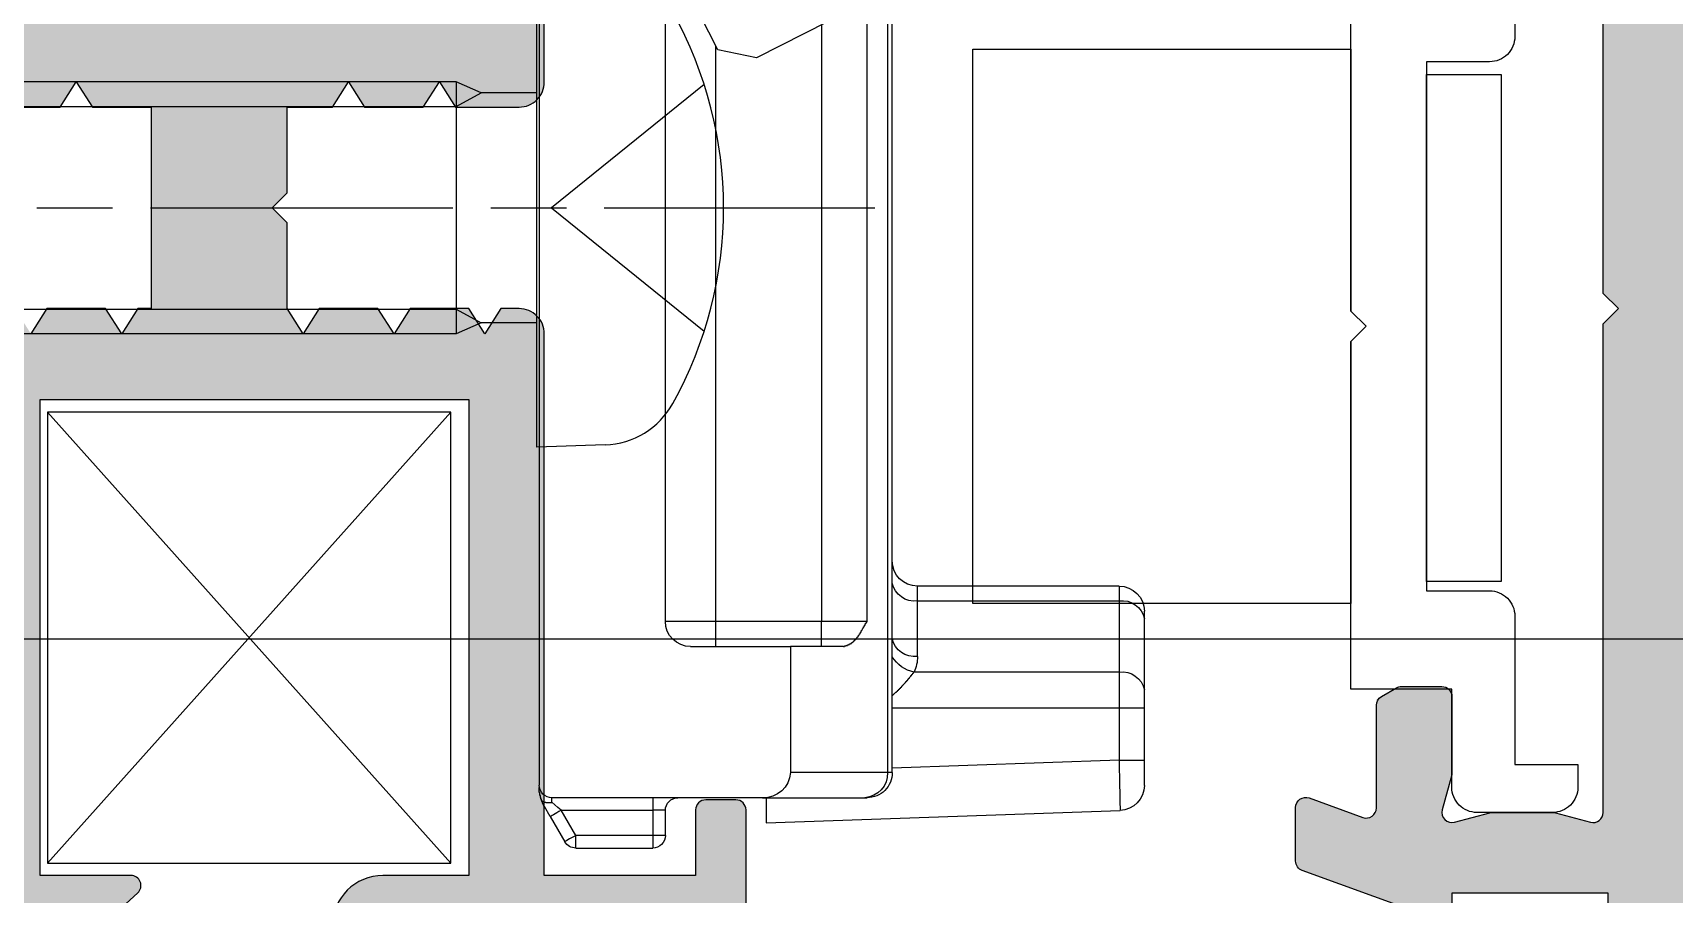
# Model space of a CAD drawing. Header units: millimetres. Extents: x -624 to 1947, y 11274 to 11571.
# Drawn here: x 934.8 to 967.35, y 11397.49 to 11414.59 of the extents above; entities that cross this region are included whole.
import ezdxf

# ---------------------------------------------------------------- set-up
doc = ezdxf.new("R2010")
doc.units = ezdxf.units.MM
doc.linetypes.add('AM_ISO08W050x2', pattern=[9, 6, -0.75, 1.5, -0.75])
for name, color, linetype in [('AKSESUAR', 7, 'Continuous'), ('aksesuar_k', 7, 'Continuous'), ('ALUMINIUM', 30, 'Continuous')]:
    doc.layers.add(name, color=color, linetype=linetype)

# ---------------------------------------------------------------- blocks, each defined once
blk = doc.blocks.new('FGHDFHGFD')
at = {"color": 7, "linetype": 'Continuous'}
for p, q in [((5411.461, 1217.789), (5411.961, 1217.789)), ((5411.961, 1217.289), (5411.961, 1217.789)), ((5411.961, 1217.789), (5413.002, 1217.789)), ((5413.002, 1217.289), (5413.002, 1217.789)), ((5413.002, 1217.789), (5413.355, 1217.789)), ((5413.355, 1217.789), (5414.77, 1217.789)), ((5414.77, 1217.789), (5414.916, 1217.789)), ((5410.716, 1210.289), (5410.961, 1217.307)), ((5413.002, 1217.289), (5411.961, 1217.289)), ((5413.709, 1217.289), (5413.002, 1217.289)), ((5413.709, 1217.289), (5413.709, 1213.222)), ((5415.123, 1217.289), (5413.709, 1217.289)), ((5415.123, 1213.289), (5415.123, 1217.289)), ((5415.416, 1217.289), (5415.123, 1217.289)), ((5415.416, 1217.289), (5415.416, 1213.289)), ((5414.02, 1213.289), (5415.123, 1213.289)), ((5415.123, 1213.289), (5415.416, 1213.289)), ((5411.716, 1212.789), (5411.716, 1212.696)), ((5411.716, 1212.789), (5425.616, 1212.789)), ((5411.716, 1212.696), (5411.716, 1210.768)), ((5425.616, 1212.789), (5425.816, 1212.789)), ((5425.816, 1212.789), (5427.271, 1212.789)), ((5427.277, 1212.8), (5425.898, 1210.094)), ((5411.216, 1212.242), (5411.216, 1212.289)), ((5411.216, 1210.217), (5411.216, 1212.242)), ((5414.716, 1212.289), (5414.716, 1211.383)), ((5414.216, 1211.817), (5414.216, 1210.768)), ((5414.216, 1211.383), (5414.716, 1211.383)), ((5414.716, 1211.383), (5414.716, 1209.289)), ((5414.216, 1210.768), (5411.716, 1210.768)), ((5414.216, 1208.789), (5414.216, 1210.768)), ((5411.216, 1210.289), (5410.716, 1210.289)), ((5411.216, 1210.217), (5411.216, 1206.039)), ((5425.898, 1210.094), (5426.059, 1209.331)), ((5414.216, 1209.289), (5414.716, 1209.289)), ((5414.716, 1209.289), (5414.716, 1208.289)), ((5426.059, 1209.331), (5430.523, 1207.057)), ((5410.466, 1208.289), (5410.966, 1208.289)), ((5410.466, 1208.289), (5410.466, 1208.039)), ((5410.966, 1208.289), (5410.966, 1208.039)), ((5414.716, 1208.289), (5427.101, 1208.289)), ((5410.216, 1206.511), (5410.216, 1208.039)), ((5410.466, 1208.039), (5410.216, 1208.039)), ((5410.966, 1208.039), (5410.466, 1208.039)), ((5410.466, 1208.039), (5410.466, 1206.511)), ((5411.216, 1208.039), (5410.966, 1208.039)), ((5410.966, 1206.222), (5410.966, 1208.039)), ((5410.216, 1206.511), (5410.466, 1206.511)), ((5410.466, 1206.511), (5410.966, 1206.222)), ((5410.841, 1206.006), (5410.341, 1206.294)), ((5410.841, 1206.006), (5411.042, 1205.89)), ((5411.125, 1206.039), (5411.216, 1206.039)), ((5431.315, 1205.789), (5411.466, 1205.789))]:
    blk.add_line(p, q, dxfattribs=at)
at = {"color": 8, "linetype": 'Continuous'}
for p, q in [((5411.961, 1217.289), (5411.804, 1212.789)), ((5413.002, 1212.789), (5413.002, 1217.289)), ((5427.224, 1212.696), (5411.716, 1212.696)), ((5414.716, 1212.289), (5427.017, 1212.289)), ((5426.555, 1211.383), (5414.716, 1211.383)), ((5414.716, 1209.289), (5426.141, 1209.289))]:
    blk.add_line(p, q, dxfattribs=at)
at = {"color": 7, "linetype": 'Continuous', "flags": 128}
for points in [[(5411.961, 1217.289), (5411.788, 1217.292), (5411.619, 1217.295), (5411.461, 1217.298), (5411.318, 1217.301), (5411.195, 1217.303), (5411.095, 1217.304), (5411.021, 1217.306), (5410.976, 1217.306), (5410.961, 1217.307)], [(5410.466, 1206.511), (5410.442, 1206.469), (5410.418, 1206.428), (5410.397, 1206.391), (5410.378, 1206.358), (5410.362, 1206.331), (5410.351, 1206.311), (5410.344, 1206.299), (5410.341, 1206.294)], [(5410.966, 1206.222), (5410.942, 1206.18), (5410.918, 1206.139), (5410.897, 1206.102), (5410.878, 1206.069), (5410.862, 1206.042), (5410.851, 1206.022), (5410.843, 1206.01), (5410.841, 1206.006)], [(5410.966, 1206.222), (5411.023, 1206.157), (5411.077, 1206.095), (5411.125, 1206.039)]]:
    blk.add_lwpolyline(points, dxfattribs=at)
at = {"color": 8}
blk.add_polyline3d([(5413.24, 1212.79, 0), (5413.25, 1212.79, 0), (5413.25, 1212.8, 0), (5413.25, 1212.8, 0), (5413.25, 1212.8, 0), (5413.26, 1212.8, 0), (5413.26, 1212.81, 0), (5413.26, 1212.81, 0), (5413.26, 1212.81, 0), (5413.27, 1212.82, 0), (5413.27, 1212.82, 0), (5413.27, 1212.82, 0), (5413.28, 1212.82, 0), (5413.28, 1212.83, 0), (5413.28, 1212.83, 0), (5413.28, 1212.83, 0), (5413.29, 1212.84, 0), (5413.29, 1212.84, 0), (5413.29, 1212.84, 0), (5413.29, 1212.84, 0), (5413.3, 1212.85, 0), (5413.3, 1212.85, 0), (5413.3, 1212.85, 0), (5413.31, 1212.86, 0), (5413.31, 1212.86, 0), (5413.31, 1212.86, 0), (5413.31, 1212.87, 0), (5413.32, 1212.87, 0), (5413.32, 1212.87, 0), (5413.32, 1212.87, 0), (5413.33, 1212.88, 0), (5413.33, 1212.88, 0), (5413.33, 1212.88, 0), (5413.33, 1212.89, 0), (5413.34, 1212.89, 0), (5413.34, 1212.89, 0), (5413.34, 1212.89, 0), (5413.34, 1212.9, 0), (5413.35, 1212.9, 0), (5413.35, 1212.9, 0), (5413.35, 1212.91, 0), (5413.36, 1212.91, 0), (5413.36, 1212.91, 0), (5413.36, 1212.91, 0), (5413.36, 1212.92, 0), (5413.37, 1212.92, 0), (5413.37, 1212.92, 0), (5413.37, 1212.93, 0), (5413.38, 1212.93, 0), (5413.38, 1212.93, 0), (5413.38, 1212.93, 0), (5413.38, 1212.94, 0), (5413.39, 1212.94, 0), (5413.39, 1212.94, 0), (5413.39, 1212.95, 0), (5413.4, 1212.95, 0), (5413.4, 1212.95, 0), (5413.4, 1212.95, 0), (5413.4, 1212.96, 0), (5413.41, 1212.96, 0), (5413.41, 1212.96, 0), (5413.41, 1212.97, 0), (5413.42, 1212.97, 0), (5413.42, 1212.97, 0), (5413.42, 1212.97, 0), (5413.42, 1212.98, 0), (5413.43, 1212.98, 0), (5413.43, 1212.98, 0), (5413.43, 1212.98, 0), (5413.44, 1212.99, 0), (5413.44, 1212.99, 0), (5413.44, 1212.99, 0), (5413.44, 1213, 0), (5413.45, 1213, 0), (5413.45, 1213, 0), (5413.45, 1213, 0), (5413.46, 1213.01, 0), (5413.46, 1213.01, 0), (5413.46, 1213.01, 0), (5413.46, 1213.02, 0), (5413.47, 1213.02, 0), (5413.47, 1213.02, 0), (5413.47, 1213.02, 0), (5413.48, 1213.03, 0), (5413.48, 1213.03, 0), (5413.48, 1213.03, 0), (5413.48, 1213.03, 0), (5413.49, 1213.04, 0), (5413.49, 1213.04, 0), (5413.49, 1213.04, 0), (5413.5, 1213.05, 0), (5413.5, 1213.05, 0), (5413.5, 1213.05, 0), (5413.51, 1213.05, 0), (5413.51, 1213.06, 0), (5413.51, 1213.06, 0), (5413.51, 1213.06, 0), (5413.52, 1213.06, 0), (5413.52, 1213.07, 0), (5413.52, 1213.07, 0), (5413.53, 1213.07, 0), (5413.53, 1213.07, 0), (5413.53, 1213.08, 0), (5413.54, 1213.08, 0), (5413.54, 1213.08, 0), (5413.54, 1213.08, 0), (5413.54, 1213.09, 0), (5413.55, 1213.09, 0), (5413.55, 1213.09, 0), (5413.55, 1213.1, 0), (5413.56, 1213.1, 0), (5413.56, 1213.1, 0), (5413.56, 1213.1, 0), (5413.57, 1213.11, 0), (5413.57, 1213.11, 0), (5413.57, 1213.11, 0), (5413.58, 1213.11, 0), (5413.58, 1213.12, 0), (5413.58, 1213.12, 0), (5413.58, 1213.12, 0), (5413.59, 1213.12, 0), (5413.59, 1213.13, 0), (5413.59, 1213.13, 0), (5413.6, 1213.13, 0), (5413.6, 1213.13, 0), (5413.6, 1213.14, 0), (5413.61, 1213.14, 0), (5413.61, 1213.14, 0), (5413.61, 1213.14, 0), (5413.62, 1213.15, 0), (5413.62, 1213.15, 0), (5413.62, 1213.15, 0), (5413.62, 1213.15, 0), (5413.63, 1213.16, 0), (5413.63, 1213.16, 0), (5413.63, 1213.16, 0), (5413.64, 1213.16, 0), (5413.64, 1213.17, 0), (5413.64, 1213.17, 0), (5413.65, 1213.17, 0), (5413.65, 1213.17, 0), (5413.65, 1213.18, 0), (5413.66, 1213.18, 0), (5413.66, 1213.18, 0), (5413.66, 1213.18, 0), (5413.67, 1213.19, 0), (5413.67, 1213.19, 0), (5413.67, 1213.19, 0), (5413.67, 1213.19, 0), (5413.68, 1213.2, 0), (5413.68, 1213.2, 0), (5413.68, 1213.2, 0), (5413.69, 1213.2, 0), (5413.69, 1213.21, 0), (5413.69, 1213.21, 0), (5413.7, 1213.21, 0), (5413.7, 1213.21, 0), (5413.7, 1213.22, 0), (5413.71, 1213.22, 0), (5413.71, 1213.22, 0)], dxfattribs=at)
at = {"color": 7}
for points in [[(5414.22, 1211.82, 0), (5414.22, 1211.82, 0), (5414.22, 1211.82, 0), (5414.22, 1211.83, 0), (5414.22, 1211.83, 0), (5414.22, 1211.83, 0), (5414.22, 1211.83, 0), (5414.22, 1211.84, 0), (5414.22, 1211.84, 0), (5414.23, 1211.84, 0), (5414.23, 1211.85, 0), (5414.23, 1211.85, 0), (5414.23, 1211.85, 0), (5414.23, 1211.86, 0), (5414.23, 1211.86, 0), (5414.23, 1211.86, 0), (5414.23, 1211.87, 0), (5414.23, 1211.87, 0), (5414.23, 1211.87, 0), (5414.24, 1211.87, 0), (5414.24, 1211.88, 0), (5414.24, 1211.88, 0), (5414.24, 1211.88, 0), (5414.24, 1211.89, 0), (5414.24, 1211.89, 0), (5414.24, 1211.89, 0), (5414.24, 1211.9, 0), (5414.24, 1211.9, 0), (5414.25, 1211.9, 0), (5414.25, 1211.9, 0), (5414.25, 1211.91, 0), (5414.25, 1211.91, 0), (5414.25, 1211.91, 0), (5414.25, 1211.92, 0), (5414.25, 1211.92, 0), (5414.25, 1211.92, 0), (5414.26, 1211.92, 0), (5414.26, 1211.93, 0), (5414.26, 1211.93, 0), (5414.26, 1211.93, 0), (5414.26, 1211.94, 0), (5414.26, 1211.94, 0), (5414.26, 1211.94, 0), (5414.27, 1211.94, 0), (5414.27, 1211.95, 0), (5414.27, 1211.95, 0), (5414.27, 1211.95, 0), (5414.27, 1211.96, 0), (5414.27, 1211.96, 0), (5414.27, 1211.96, 0), (5414.28, 1211.96, 0), (5414.28, 1211.97, 0), (5414.28, 1211.97, 0), (5414.28, 1211.97, 0), (5414.28, 1211.97, 0), (5414.28, 1211.98, 0), (5414.29, 1211.98, 0), (5414.29, 1211.98, 0), (5414.29, 1211.98, 0), (5414.29, 1211.99, 0), (5414.29, 1211.99, 0), (5414.29, 1211.99, 0), (5414.3, 1211.99, 0), (5414.3, 1212, 0), (5414.3, 1212, 0), (5414.3, 1212, 0), (5414.3, 1212, 0), (5414.31, 1212.01, 0), (5414.31, 1212.01, 0), (5414.31, 1212.01, 0), (5414.31, 1212.01, 0), (5414.31, 1212.02, 0), (5414.32, 1212.02, 0), (5414.32, 1212.02, 0), (5414.32, 1212.02, 0), (5414.32, 1212.03, 0), (5414.32, 1212.03, 0), (5414.33, 1212.03, 0), (5414.33, 1212.03, 0), (5414.33, 1212.03, 0), (5414.33, 1212.04, 0), (5414.33, 1212.04, 0), (5414.34, 1212.04, 0), (5414.34, 1212.04, 0), (5414.34, 1212.05, 0), (5414.34, 1212.05, 0), (5414.35, 1212.05, 0), (5414.35, 1212.05, 0), (5414.35, 1212.05, 0), (5414.35, 1212.06, 0), (5414.35, 1212.06, 0), (5414.36, 1212.06, 0), (5414.36, 1212.06, 0), (5414.36, 1212.06, 0), (5414.36, 1212.07, 0), (5414.37, 1212.07, 0), (5414.37, 1212.07, 0), (5414.37, 1212.07, 0), (5414.37, 1212.08, 0), (5414.38, 1212.08, 0), (5414.38, 1212.08, 0), (5414.38, 1212.08, 0), (5414.38, 1212.08, 0), (5414.39, 1212.09, 0), (5414.39, 1212.09, 0), (5414.39, 1212.09, 0), (5414.39, 1212.09, 0), (5414.4, 1212.09, 0), (5414.4, 1212.1, 0), (5414.4, 1212.1, 0), (5414.4, 1212.1, 0), (5414.41, 1212.1, 0), (5414.41, 1212.1, 0), (5414.41, 1212.1, 0), (5414.41, 1212.11, 0), (5414.42, 1212.11, 0), (5414.42, 1212.11, 0), (5414.42, 1212.11, 0), (5414.42, 1212.11, 0), (5414.43, 1212.12, 0), (5414.43, 1212.12, 0), (5414.43, 1212.12, 0), (5414.43, 1212.12, 0), (5414.44, 1212.12, 0), (5414.44, 1212.13, 0), (5414.44, 1212.13, 0), (5414.45, 1212.13, 0), (5414.45, 1212.13, 0), (5414.45, 1212.13, 0), (5414.45, 1212.13, 0), (5414.46, 1212.14, 0), (5414.46, 1212.14, 0), (5414.46, 1212.14, 0), (5414.46, 1212.14, 0), (5414.47, 1212.14, 0), (5414.47, 1212.14, 0), (5414.47, 1212.15, 0), (5414.48, 1212.15, 0), (5414.48, 1212.15, 0), (5414.48, 1212.15, 0), (5414.48, 1212.15, 0), (5414.49, 1212.16, 0), (5414.49, 1212.16, 0), (5414.49, 1212.16, 0), (5414.5, 1212.16, 0), (5414.5, 1212.16, 0), (5414.5, 1212.16, 0), (5414.5, 1212.17, 0), (5414.51, 1212.17, 0), (5414.51, 1212.17, 0), (5414.51, 1212.17, 0), (5414.52, 1212.17, 0), (5414.52, 1212.17, 0), (5414.52, 1212.18, 0), (5414.52, 1212.18, 0), (5414.53, 1212.18, 0), (5414.53, 1212.18, 0), (5414.53, 1212.18, 0), (5414.54, 1212.18, 0), (5414.54, 1212.19, 0), (5414.54, 1212.19, 0), (5414.54, 1212.19, 0), (5414.55, 1212.19, 0), (5414.55, 1212.19, 0), (5414.55, 1212.19, 0), (5414.56, 1212.2, 0), (5414.56, 1212.2, 0), (5414.56, 1212.2, 0), (5414.56, 1212.2, 0), (5414.57, 1212.2, 0), (5414.57, 1212.2, 0), (5414.57, 1212.2, 0), (5414.58, 1212.21, 0), (5414.58, 1212.21, 0), (5414.58, 1212.21, 0), (5414.58, 1212.21, 0), (5414.59, 1212.21, 0), (5414.59, 1212.21, 0), (5414.59, 1212.22, 0), (5414.6, 1212.22, 0), (5414.6, 1212.22, 0), (5414.6, 1212.22, 0), (5414.6, 1212.22, 0), (5414.61, 1212.22, 0), (5414.61, 1212.23, 0), (5414.61, 1212.23, 0), (5414.61, 1212.23, 0), (5414.62, 1212.23, 0), (5414.62, 1212.23, 0), (5414.62, 1212.23, 0), (5414.63, 1212.24, 0), (5414.63, 1212.24, 0), (5414.63, 1212.24, 0), (5414.63, 1212.24, 0), (5414.64, 1212.24, 0), (5414.64, 1212.24, 0), (5414.64, 1212.25, 0), (5414.65, 1212.25, 0), (5414.65, 1212.25, 0), (5414.65, 1212.25, 0), (5414.65, 1212.25, 0), (5414.66, 1212.25, 0), (5414.66, 1212.25, 0), (5414.66, 1212.26, 0), (5414.66, 1212.26, 0), (5414.67, 1212.26, 0), (5414.67, 1212.26, 0), (5414.67, 1212.26, 0), (5414.68, 1212.26, 0), (5414.68, 1212.27, 0), (5414.68, 1212.27, 0), (5414.68, 1212.27, 0), (5414.69, 1212.27, 0), (5414.69, 1212.27, 0), (5414.69, 1212.27, 0), (5414.69, 1212.28, 0), (5414.7, 1212.28, 0), (5414.7, 1212.28, 0), (5414.7, 1212.28, 0), (5414.71, 1212.28, 0), (5414.71, 1212.28, 0), (5414.71, 1212.29, 0), (5414.71, 1212.29, 0), (5414.72, 1212.29, 0)], [(5411.16, 1205.84, 0), (5411.16, 1205.84, 0), (5411.16, 1205.84, 0), (5411.16, 1205.84, 0), (5411.16, 1205.84, 0), (5411.16, 1205.84, 0), (5411.16, 1205.84, 0), (5411.15, 1205.84, 0), (5411.15, 1205.84, 0), (5411.15, 1205.84, 0), (5411.15, 1205.84, 0), (5411.15, 1205.84, 0), (5411.15, 1205.84, 0), (5411.15, 1205.84, 0), (5411.15, 1205.85, 0), (5411.15, 1205.85, 0), (5411.15, 1205.85, 0), (5411.15, 1205.85, 0), (5411.15, 1205.85, 0), (5411.15, 1205.85, 0), (5411.15, 1205.85, 0), (5411.15, 1205.85, 0), (5411.15, 1205.85, 0), (5411.15, 1205.85, 0), (5411.15, 1205.85, 0), (5411.15, 1205.85, 0), (5411.15, 1205.85, 0), (5411.15, 1205.85, 0), (5411.15, 1205.86, 0), (5411.15, 1205.86, 0), (5411.15, 1205.86, 0), (5411.14, 1205.86, 0), (5411.14, 1205.86, 0), (5411.14, 1205.86, 0), (5411.14, 1205.86, 0), (5411.14, 1205.86, 0), (5411.14, 1205.86, 0), (5411.14, 1205.86, 0), (5411.14, 1205.86, 0), (5411.14, 1205.86, 0), (5411.14, 1205.86, 0), (5411.14, 1205.86, 0), (5411.14, 1205.87, 0), (5411.14, 1205.87, 0), (5411.14, 1205.87, 0), (5411.14, 1205.87, 0), (5411.14, 1205.87, 0), (5411.14, 1205.87, 0), (5411.14, 1205.87, 0), (5411.14, 1205.87, 0), (5411.14, 1205.87, 0), (5411.14, 1205.87, 0), (5411.14, 1205.87, 0), (5411.14, 1205.87, 0), (5411.14, 1205.87, 0), (5411.14, 1205.88, 0), (5411.14, 1205.88, 0), (5411.14, 1205.88, 0), (5411.14, 1205.88, 0), (5411.14, 1205.88, 0), (5411.14, 1205.88, 0), (5411.13, 1205.88, 0), (5411.13, 1205.88, 0), (5411.13, 1205.88, 0), (5411.13, 1205.88, 0), (5411.13, 1205.88, 0), (5411.13, 1205.88, 0), (5411.13, 1205.89, 0), (5411.13, 1205.89, 0), (5411.13, 1205.89, 0), (5411.13, 1205.89, 0), (5411.13, 1205.89, 0), (5411.13, 1205.89, 0), (5411.13, 1205.89, 0), (5411.13, 1205.89, 0), (5411.13, 1205.89, 0), (5411.13, 1205.89, 0), (5411.13, 1205.89, 0), (5411.13, 1205.89, 0), (5411.13, 1205.89, 0), (5411.13, 1205.9, 0), (5411.13, 1205.9, 0), (5411.13, 1205.9, 0), (5411.13, 1205.9, 0), (5411.13, 1205.9, 0), (5411.13, 1205.9, 0), (5411.13, 1205.9, 0), (5411.13, 1205.9, 0), (5411.13, 1205.9, 0), (5411.13, 1205.9, 0), (5411.13, 1205.9, 0), (5411.13, 1205.9, 0), (5411.13, 1205.91, 0), (5411.13, 1205.91, 0), (5411.13, 1205.91, 0), (5411.13, 1205.91, 0), (5411.13, 1205.91, 0), (5411.13, 1205.91, 0), (5411.13, 1205.91, 0), (5411.13, 1205.91, 0), (5411.13, 1205.91, 0), (5411.13, 1205.91, 0), (5411.13, 1205.91, 0), (5411.13, 1205.91, 0), (5411.13, 1205.91, 0), (5411.13, 1205.92, 0), (5411.13, 1205.92, 0), (5411.13, 1205.92, 0), (5411.12, 1205.92, 0), (5411.12, 1205.92, 0), (5411.12, 1205.92, 0), (5411.12, 1205.92, 0), (5411.12, 1205.92, 0), (5411.12, 1205.92, 0), (5411.12, 1205.92, 0), (5411.12, 1205.92, 0), (5411.12, 1205.92, 0), (5411.12, 1205.93, 0), (5411.12, 1205.93, 0), (5411.12, 1205.93, 0), (5411.12, 1205.93, 0), (5411.12, 1205.93, 0), (5411.12, 1205.93, 0), (5411.12, 1205.93, 0), (5411.12, 1205.93, 0), (5411.12, 1205.93, 0), (5411.12, 1205.93, 0), (5411.12, 1205.93, 0), (5411.12, 1205.93, 0), (5411.12, 1205.94, 0), (5411.12, 1205.94, 0), (5411.12, 1205.94, 0), (5411.12, 1205.94, 0), (5411.12, 1205.94, 0), (5411.12, 1205.94, 0), (5411.12, 1205.94, 0), (5411.12, 1205.94, 0), (5411.12, 1205.94, 0), (5411.12, 1205.94, 0), (5411.12, 1205.94, 0), (5411.12, 1205.94, 0), (5411.12, 1205.95, 0), (5411.12, 1205.95, 0), (5411.12, 1205.95, 0), (5411.12, 1205.95, 0), (5411.12, 1205.95, 0), (5411.12, 1205.95, 0), (5411.12, 1205.95, 0), (5411.12, 1205.95, 0), (5411.12, 1205.95, 0), (5411.12, 1205.95, 0), (5411.12, 1205.95, 0), (5411.12, 1205.95, 0), (5411.12, 1205.96, 0), (5411.12, 1205.96, 0), (5411.12, 1205.96, 0), (5411.12, 1205.96, 0), (5411.12, 1205.96, 0), (5411.12, 1205.96, 0), (5411.12, 1205.96, 0), (5411.12, 1205.96, 0), (5411.12, 1205.96, 0), (5411.12, 1205.96, 0), (5411.12, 1205.96, 0), (5411.12, 1205.96, 0), (5411.12, 1205.97, 0), (5411.12, 1205.97, 0), (5411.12, 1205.97, 0), (5411.12, 1205.97, 0), (5411.12, 1205.97, 0), (5411.12, 1205.97, 0), (5411.12, 1205.97, 0), (5411.12, 1205.97, 0), (5411.12, 1205.97, 0), (5411.12, 1205.97, 0), (5411.12, 1205.97, 0), (5411.12, 1205.97, 0), (5411.12, 1205.98, 0), (5411.12, 1205.98, 0), (5411.12, 1205.98, 0), (5411.12, 1205.98, 0), (5411.12, 1205.98, 0), (5411.12, 1205.98, 0), (5411.12, 1205.98, 0), (5411.12, 1205.98, 0), (5411.12, 1205.98, 0), (5411.12, 1205.98, 0), (5411.12, 1205.98, 0), (5411.12, 1205.98, 0), (5411.12, 1205.98, 0), (5411.12, 1205.99, 0), (5411.12, 1205.99, 0), (5411.12, 1205.99, 0), (5411.12, 1205.99, 0), (5411.12, 1205.99, 0), (5411.12, 1205.99, 0), (5411.12, 1205.99, 0), (5411.12, 1205.99, 0), (5411.12, 1205.99, 0), (5411.12, 1205.99, 0), (5411.12, 1205.99, 0), (5411.12, 1205.99, 0), (5411.12, 1206, 0), (5411.12, 1206, 0), (5411.12, 1206, 0), (5411.12, 1206, 0), (5411.12, 1206, 0), (5411.12, 1206, 0), (5411.12, 1206, 0), (5411.12, 1206, 0), (5411.12, 1206, 0), (5411.12, 1206, 0), (5411.12, 1206, 0), (5411.12, 1206, 0), (5411.12, 1206.01, 0), (5411.12, 1206.01, 0), (5411.12, 1206.01, 0), (5411.12, 1206.01, 0), (5411.12, 1206.01, 0), (5411.12, 1206.01, 0), (5411.12, 1206.01, 0), (5411.12, 1206.01, 0), (5411.12, 1206.01, 0), (5411.12, 1206.01, 0), (5411.12, 1206.01, 0), (5411.12, 1206.01, 0), (5411.12, 1206.02, 0), (5411.12, 1206.02, 0), (5411.12, 1206.02, 0), (5411.12, 1206.02, 0), (5411.12, 1206.02, 0), (5411.12, 1206.02, 0), (5411.12, 1206.02, 0), (5411.12, 1206.02, 0), (5411.12, 1206.02, 0), (5411.12, 1206.02, 0), (5411.12, 1206.02, 0), (5411.12, 1206.02, 0), (5411.12, 1206.03, 0), (5411.12, 1206.03, 0), (5411.12, 1206.03, 0), (5411.12, 1206.03, 0), (5411.12, 1206.03, 0), (5411.12, 1206.03, 0), (5411.12, 1206.03, 0), (5411.12, 1206.03, 0), (5411.12, 1206.03, 0), (5411.12, 1206.03, 0), (5411.12, 1206.03, 0), (5411.12, 1206.03, 0), (5411.12, 1206.04, 0), (5411.12, 1206.04, 0), (5411.12, 1206.04, 0), (5411.12, 1206.04, 0), (5411.12, 1206.04, 0), (5411.12, 1206.04, 0)], [(5411.04, 1205.89, 0), (5411.04, 1205.89, 0), (5411.04, 1205.89, 0), (5411.04, 1205.89, 0), (5411.04, 1205.89, 0), (5411.05, 1205.89, 0), (5411.05, 1205.89, 0), (5411.05, 1205.89, 0), (5411.05, 1205.89, 0), (5411.05, 1205.89, 0), (5411.05, 1205.89, 0), (5411.05, 1205.89, 0), (5411.05, 1205.89, 0), (5411.05, 1205.88, 0), (5411.05, 1205.88, 0), (5411.05, 1205.88, 0), (5411.05, 1205.88, 0), (5411.05, 1205.88, 0), (5411.05, 1205.88, 0), (5411.06, 1205.88, 0), (5411.06, 1205.88, 0), (5411.06, 1205.88, 0), (5411.06, 1205.88, 0), (5411.06, 1205.88, 0), (5411.06, 1205.88, 0), (5411.06, 1205.88, 0), (5411.06, 1205.88, 0), (5411.06, 1205.88, 0), (5411.06, 1205.88, 0), (5411.06, 1205.88, 0), (5411.06, 1205.88, 0), (5411.06, 1205.88, 0), (5411.06, 1205.88, 0), (5411.07, 1205.88, 0), (5411.07, 1205.88, 0), (5411.07, 1205.88, 0), (5411.07, 1205.88, 0), (5411.07, 1205.88, 0), (5411.07, 1205.88, 0), (5411.07, 1205.87, 0), (5411.07, 1205.87, 0), (5411.07, 1205.87, 0), (5411.07, 1205.87, 0), (5411.07, 1205.87, 0), (5411.07, 1205.87, 0), (5411.07, 1205.87, 0), (5411.07, 1205.87, 0), (5411.08, 1205.87, 0), (5411.08, 1205.87, 0), (5411.08, 1205.87, 0), (5411.08, 1205.87, 0), (5411.08, 1205.87, 0), (5411.08, 1205.87, 0), (5411.08, 1205.87, 0), (5411.08, 1205.87, 0), (5411.08, 1205.87, 0), (5411.08, 1205.87, 0), (5411.08, 1205.87, 0), (5411.08, 1205.87, 0), (5411.08, 1205.87, 0), (5411.08, 1205.87, 0), (5411.09, 1205.87, 0), (5411.09, 1205.87, 0), (5411.09, 1205.87, 0), (5411.09, 1205.87, 0), (5411.09, 1205.87, 0), (5411.09, 1205.87, 0), (5411.09, 1205.86, 0), (5411.09, 1205.86, 0), (5411.09, 1205.86, 0), (5411.09, 1205.86, 0), (5411.09, 1205.86, 0), (5411.09, 1205.86, 0), (5411.09, 1205.86, 0), (5411.1, 1205.86, 0), (5411.1, 1205.86, 0), (5411.1, 1205.86, 0), (5411.1, 1205.86, 0), (5411.1, 1205.86, 0), (5411.1, 1205.86, 0), (5411.1, 1205.86, 0), (5411.1, 1205.86, 0), (5411.1, 1205.86, 0), (5411.1, 1205.86, 0), (5411.1, 1205.86, 0), (5411.1, 1205.86, 0), (5411.1, 1205.86, 0), (5411.1, 1205.86, 0), (5411.11, 1205.86, 0), (5411.11, 1205.86, 0), (5411.11, 1205.86, 0), (5411.11, 1205.86, 0), (5411.11, 1205.86, 0), (5411.11, 1205.86, 0), (5411.11, 1205.86, 0), (5411.11, 1205.86, 0), (5411.11, 1205.86, 0), (5411.11, 1205.85, 0), (5411.11, 1205.85, 0), (5411.11, 1205.85, 0), (5411.11, 1205.85, 0), (5411.11, 1205.85, 0), (5411.12, 1205.85, 0), (5411.12, 1205.85, 0), (5411.12, 1205.85, 0), (5411.12, 1205.85, 0), (5411.12, 1205.85, 0), (5411.12, 1205.85, 0), (5411.12, 1205.85, 0), (5411.12, 1205.85, 0), (5411.12, 1205.85, 0), (5411.12, 1205.85, 0), (5411.12, 1205.85, 0), (5411.12, 1205.85, 0), (5411.12, 1205.85, 0), (5411.13, 1205.85, 0), (5411.13, 1205.85, 0), (5411.13, 1205.85, 0), (5411.13, 1205.85, 0), (5411.13, 1205.85, 0), (5411.13, 1205.85, 0), (5411.13, 1205.85, 0), (5411.13, 1205.85, 0), (5411.13, 1205.85, 0), (5411.13, 1205.85, 0), (5411.13, 1205.85, 0), (5411.13, 1205.85, 0), (5411.13, 1205.85, 0), (5411.13, 1205.85, 0), (5411.14, 1205.84, 0), (5411.14, 1205.84, 0), (5411.14, 1205.84, 0), (5411.14, 1205.84, 0), (5411.14, 1205.84, 0), (5411.14, 1205.84, 0), (5411.14, 1205.84, 0), (5411.14, 1205.84, 0), (5411.14, 1205.84, 0), (5411.14, 1205.84, 0), (5411.14, 1205.84, 0), (5411.14, 1205.84, 0), (5411.14, 1205.84, 0), (5411.15, 1205.84, 0), (5411.15, 1205.84, 0), (5411.15, 1205.84, 0), (5411.15, 1205.84, 0), (5411.15, 1205.84, 0), (5411.15, 1205.84, 0), (5411.15, 1205.84, 0), (5411.15, 1205.84, 0), (5411.15, 1205.84, 0), (5411.15, 1205.84, 0), (5411.15, 1205.84, 0), (5411.15, 1205.84, 0), (5411.15, 1205.84, 0), (5411.16, 1205.84, 0), (5411.16, 1205.84, 0), (5411.16, 1205.84, 0), (5411.16, 1205.84, 0), (5411.16, 1205.84, 0)], [(5411.16, 1205.84, 0), (5411.16, 1205.84, 0), (5411.16, 1205.83, 0), (5411.16, 1205.83, 0), (5411.16, 1205.83, 0), (5411.16, 1205.83, 0), (5411.16, 1205.83, 0), (5411.16, 1205.83, 0), (5411.17, 1205.83, 0), (5411.17, 1205.83, 0), (5411.17, 1205.83, 0), (5411.17, 1205.83, 0), (5411.17, 1205.83, 0), (5411.17, 1205.83, 0), (5411.17, 1205.83, 0), (5411.17, 1205.83, 0), (5411.17, 1205.83, 0), (5411.17, 1205.83, 0), (5411.18, 1205.83, 0), (5411.18, 1205.83, 0), (5411.18, 1205.83, 0), (5411.18, 1205.83, 0), (5411.18, 1205.83, 0), (5411.18, 1205.83, 0), (5411.18, 1205.83, 0), (5411.18, 1205.83, 0), (5411.18, 1205.83, 0), (5411.18, 1205.83, 0), (5411.19, 1205.83, 0), (5411.19, 1205.83, 0), (5411.19, 1205.83, 0), (5411.19, 1205.83, 0), (5411.19, 1205.83, 0), (5411.19, 1205.83, 0), (5411.19, 1205.82, 0), (5411.19, 1205.82, 0), (5411.19, 1205.82, 0), (5411.19, 1205.82, 0), (5411.2, 1205.82, 0), (5411.2, 1205.82, 0), (5411.2, 1205.82, 0), (5411.2, 1205.82, 0), (5411.2, 1205.82, 0), (5411.2, 1205.82, 0), (5411.2, 1205.82, 0), (5411.2, 1205.82, 0), (5411.2, 1205.82, 0), (5411.2, 1205.82, 0), (5411.21, 1205.82, 0), (5411.21, 1205.82, 0), (5411.21, 1205.82, 0), (5411.21, 1205.82, 0), (5411.21, 1205.82, 0), (5411.21, 1205.82, 0), (5411.21, 1205.82, 0), (5411.21, 1205.82, 0), (5411.21, 1205.82, 0), (5411.21, 1205.82, 0), (5411.22, 1205.82, 0), (5411.22, 1205.82, 0), (5411.22, 1205.82, 0), (5411.22, 1205.82, 0), (5411.22, 1205.82, 0), (5411.22, 1205.82, 0), (5411.22, 1205.82, 0), (5411.22, 1205.82, 0), (5411.22, 1205.82, 0), (5411.22, 1205.81, 0), (5411.23, 1205.81, 0), (5411.23, 1205.81, 0), (5411.23, 1205.81, 0), (5411.23, 1205.81, 0), (5411.23, 1205.81, 0), (5411.23, 1205.81, 0), (5411.23, 1205.81, 0), (5411.23, 1205.81, 0), (5411.23, 1205.81, 0), (5411.23, 1205.81, 0), (5411.24, 1205.81, 0), (5411.24, 1205.81, 0), (5411.24, 1205.81, 0), (5411.24, 1205.81, 0), (5411.24, 1205.81, 0), (5411.24, 1205.81, 0), (5411.24, 1205.81, 0), (5411.24, 1205.81, 0), (5411.24, 1205.81, 0), (5411.24, 1205.81, 0), (5411.25, 1205.81, 0), (5411.25, 1205.81, 0), (5411.25, 1205.81, 0), (5411.25, 1205.81, 0), (5411.25, 1205.81, 0), (5411.25, 1205.81, 0), (5411.25, 1205.81, 0), (5411.25, 1205.81, 0), (5411.25, 1205.81, 0), (5411.25, 1205.81, 0), (5411.26, 1205.81, 0), (5411.26, 1205.81, 0), (5411.26, 1205.81, 0), (5411.26, 1205.81, 0), (5411.26, 1205.81, 0), (5411.26, 1205.81, 0), (5411.26, 1205.81, 0), (5411.26, 1205.81, 0), (5411.26, 1205.81, 0), (5411.26, 1205.8, 0), (5411.27, 1205.8, 0), (5411.27, 1205.8, 0), (5411.27, 1205.8, 0), (5411.27, 1205.8, 0), (5411.27, 1205.8, 0), (5411.27, 1205.8, 0), (5411.27, 1205.8, 0), (5411.27, 1205.8, 0), (5411.27, 1205.8, 0), (5411.27, 1205.8, 0), (5411.28, 1205.8, 0), (5411.28, 1205.8, 0), (5411.28, 1205.8, 0), (5411.28, 1205.8, 0), (5411.28, 1205.8, 0), (5411.28, 1205.8, 0), (5411.28, 1205.8, 0), (5411.28, 1205.8, 0), (5411.28, 1205.8, 0), (5411.28, 1205.8, 0), (5411.29, 1205.8, 0), (5411.29, 1205.8, 0), (5411.29, 1205.8, 0), (5411.29, 1205.8, 0), (5411.29, 1205.8, 0), (5411.29, 1205.8, 0), (5411.29, 1205.8, 0), (5411.29, 1205.8, 0), (5411.29, 1205.8, 0), (5411.3, 1205.8, 0), (5411.3, 1205.8, 0), (5411.3, 1205.8, 0), (5411.3, 1205.8, 0), (5411.3, 1205.8, 0), (5411.3, 1205.8, 0), (5411.3, 1205.8, 0), (5411.3, 1205.8, 0), (5411.3, 1205.8, 0), (5411.3, 1205.8, 0), (5411.31, 1205.8, 0), (5411.31, 1205.8, 0), (5411.31, 1205.8, 0), (5411.31, 1205.8, 0), (5411.31, 1205.8, 0), (5411.31, 1205.8, 0), (5411.31, 1205.8, 0), (5411.31, 1205.8, 0), (5411.31, 1205.8, 0), (5411.31, 1205.8, 0), (5411.32, 1205.8, 0), (5411.32, 1205.8, 0), (5411.32, 1205.8, 0), (5411.32, 1205.8, 0), (5411.32, 1205.8, 0), (5411.32, 1205.8, 0), (5411.32, 1205.8, 0), (5411.32, 1205.8, 0), (5411.32, 1205.8, 0), (5411.32, 1205.79, 0), (5411.33, 1205.79, 0), (5411.33, 1205.79, 0), (5411.33, 1205.79, 0), (5411.33, 1205.79, 0), (5411.33, 1205.79, 0), (5411.33, 1205.79, 0), (5411.33, 1205.79, 0), (5411.33, 1205.79, 0), (5411.33, 1205.79, 0), (5411.34, 1205.79, 0), (5411.34, 1205.79, 0), (5411.34, 1205.79, 0), (5411.34, 1205.79, 0), (5411.34, 1205.79, 0), (5411.34, 1205.79, 0), (5411.34, 1205.79, 0), (5411.34, 1205.79, 0), (5411.34, 1205.79, 0), (5411.34, 1205.79, 0), (5411.35, 1205.79, 0), (5411.35, 1205.79, 0), (5411.35, 1205.79, 0), (5411.35, 1205.79, 0), (5411.35, 1205.79, 0), (5411.35, 1205.79, 0), (5411.35, 1205.79, 0), (5411.35, 1205.79, 0), (5411.35, 1205.79, 0), (5411.35, 1205.79, 0), (5411.36, 1205.79, 0), (5411.36, 1205.79, 0), (5411.36, 1205.79, 0), (5411.36, 1205.79, 0), (5411.36, 1205.79, 0), (5411.36, 1205.79, 0), (5411.36, 1205.79, 0), (5411.36, 1205.79, 0), (5411.36, 1205.79, 0), (5411.37, 1205.79, 0), (5411.37, 1205.79, 0), (5411.37, 1205.79, 0), (5411.37, 1205.79, 0), (5411.37, 1205.79, 0), (5411.37, 1205.79, 0), (5411.37, 1205.79, 0), (5411.37, 1205.79, 0), (5411.37, 1205.79, 0), (5411.37, 1205.79, 0), (5411.38, 1205.79, 0), (5411.38, 1205.79, 0), (5411.38, 1205.79, 0), (5411.38, 1205.79, 0), (5411.38, 1205.79, 0), (5411.38, 1205.79, 0), (5411.38, 1205.79, 0), (5411.38, 1205.79, 0), (5411.38, 1205.79, 0), (5411.38, 1205.79, 0), (5411.39, 1205.79, 0), (5411.39, 1205.79, 0), (5411.39, 1205.79, 0), (5411.39, 1205.79, 0), (5411.39, 1205.79, 0), (5411.39, 1205.79, 0), (5411.39, 1205.79, 0), (5411.39, 1205.79, 0), (5411.39, 1205.79, 0), (5411.4, 1205.79, 0), (5411.4, 1205.79, 0), (5411.4, 1205.79, 0), (5411.4, 1205.79, 0), (5411.4, 1205.79, 0), (5411.4, 1205.79, 0), (5411.4, 1205.79, 0), (5411.4, 1205.79, 0), (5411.4, 1205.79, 0), (5411.4, 1205.79, 0), (5411.41, 1205.79, 0), (5411.41, 1205.79, 0), (5411.41, 1205.79, 0), (5411.41, 1205.79, 0), (5411.41, 1205.79, 0), (5411.41, 1205.79, 0), (5411.41, 1205.79, 0), (5411.41, 1205.79, 0), (5411.41, 1205.79, 0), (5411.41, 1205.79, 0), (5411.42, 1205.79, 0), (5411.42, 1205.79, 0)]]:
    blk.add_polyline3d(points, dxfattribs=at)
at = {"color": 7, "linetype": 'Continuous'}
for centre, radius, start, end in [((5411.461, 1217.289), 0.5, 89.9985, 178.0025), ((5413.267, 1217.352), 0.446, 351.9513, 78.5768), ((5414.681, 1217.352), 0.446, 351.9513, 78.5768), ((5414.916, 1217.289), 0.5, 0.0015, 89.9985), ((5414.02, 1212.54), 0.75, 89.9921, 114.4735), ((5414.462, 1213.227), 0.446, 171.9513, 258.5768), ((5415.565, 1213.227), 0.446, 171.9513, 258.5768), ((5415.916, 1213.289), 0.5, 180.0015, 269.9985), ((5411.716, 1212.289), 0.5, 89.9981, 179.9985), ((5411.694, 1212.218), 0.478, 87.3187, 177.05), ((5411.742, 1210.242), 0.527, 92.8328, 182.7901), ((5414.716, 1208.789), 0.5, 180.0015, 269.9985), ((5410.466, 1208.039), 0.25, 89.9981, 180.0019), ((5410.966, 1208.539), 0.25, 270.0049, 0.0019), ((5410.466, 1206.511), 0.25, 179.9967, 239.9979), ((5411.466, 1206.039), 0.25, 179.9981, 270.0019)]:
    blk.add_arc(centre, radius, start, end, dxfattribs=at)
at = {"color": 8, "linetype": 'Continuous'}
blk.add_arc((5414.354, 1213.352), 0.658, 191.4408, 238.8559, dxfattribs=at)
blk = doc.blocks.new('V6 05 30')
for p, q in [((3716.289, 1279.129), (3716.289, 1281.596)), ((3714.689, 1279.346), (3686.289, 1279.346)), ((3715.18, 1279.129), (3714.689, 1279.346)), ((3714.689, 1279.346), (3714.689, 1274.346)), ((3719.604, 1279.296), (3716.576, 1276.846)), ((3716.289, 1279.129), (3715.18, 1279.129)), ((3716.289, 1274.562), (3716.289, 1279.129)), ((3714.689, 1274.346), (3686.289, 1274.346)), ((3715.18, 1274.562), (3714.689, 1274.346)), ((3716.289, 1274.562), (3715.18, 1274.562)), ((3716.289, 1272.096), (3716.289, 1274.562)), ((3717.642, 1272.143), (3716.289, 1272.096))]:
    blk.add_line(p, q)
at = {"color": 0}
blk.add_line((3716.576, 1276.846), (3719.604, 1274.396), dxfattribs=at)
for centre, radius, start, end in [((3711.989, 1276.846), 8, 330.9903, 29.0097), ((3717.586, 1273.742), 1.6, 272, 330.9903)]:
    blk.add_arc(centre, radius, start, end)
at = {"layer": 'AKSESUAR'}
for p, q in [((3714.689, 1278.855), (3715.18, 1279.129)), ((3685.798, 1278.855), (3714.689, 1278.855)), ((3685.798, 1274.837), (3714.689, 1274.837)), ((3714.689, 1274.837), (3715.18, 1274.562))]:
    blk.add_line(p, q, dxfattribs=at)
at = {"layer": 'AKSESUAR', "linetype": 'AM_ISO08W050x2'}
blk.add_line((3681.622, 1276.846), (3722.989, 1276.846), dxfattribs=at)

msp = doc.modelspace()

# ---------------------------------------------------------------- hatches: boundary and pattern name
at = {"layer": 'AKSESUAR', "linetype": 'ByBlock'}
h = msp.add_hatch(color=30, dxfattribs=at)
h.paths.add_polyline_path([(934.945, 11429.863), (965.963, 11429.863, -0.198912), (966.104, 11429.804), (966.987, 11428.922, -0.198914), (967.045, 11428.78), (967.045, 11423.863), (965.161, 11423.863, -0.26795), (964.988, 11423.963), (964.872, 11424.163, -0.131657), (964.845, 11424.263), (964.845, 11424.663, -0.414213), (965.045, 11424.863), (965.845, 11424.863), (965.845, 11428, 0.198915), (965.787, 11428.142), (965.624, 11428.304, 0.19891), (965.483, 11428.363), (961.045, 11428.363, 0.414211), (960.845, 11428.163), (960.845, 11424.863), (961.645, 11424.863, -0.414212), (961.845, 11424.663), (961.845, 11424.263, -0.131648), (961.819, 11424.163), (961.703, 11423.963, -0.267949), (961.53, 11423.863), (959.645, 11423.863), (959.645, 11424.963), (958.938, 11424.963, -0.267949), (958.245, 11425.363), (958.072, 11425.663, -0.577351), (958.245, 11425.963), (959.645, 11425.963), (959.645, 11428.163), (944.945, 11428.163), (944.945, 11425.963), (948.445, 11425.963), (948.945, 11425.463), (948.945, 11423.063, -0.414216), (948.745, 11422.863), (948.145, 11422.863, -0.414217), (947.945, 11423.063), (947.945, 11424.363), (944.945, 11424.363), (944.945, 11413.613, -0.414214), (944.445, 11413.113), (943.182, 11413.113), (942.864, 11413.613), (942.545, 11413.113), (941.382, 11413.113), (941.064, 11413.613), (940.745, 11413.113), (939.845, 11413.113), (939.845, 11411.413), (939.545, 11411.113), (939.845, 11410.813), (939.845, 11409.113), (940.164, 11408.613), (940.482, 11409.113), (941.645, 11409.113), (941.964, 11408.613), (942.282, 11409.113), (943.445, 11409.113), (943.764, 11408.613), (944.082, 11409.113), (944.445, 11409.113, -0.414214), (944.945, 11408.613), (944.945, 11397.863), (947.945, 11397.863), (947.945, 11399.163, -0.414214), (948.145, 11399.363), (948.745, 11399.363, -0.414214), (948.945, 11399.163), (948.945, 11393.263), (947.061, 11393.263, -0.267948), (946.888, 11393.363), (946.772, 11393.563, -0.131652), (946.745, 11393.663), (946.745, 11394.063, -0.414213), (946.945, 11394.263), (947.745, 11394.263, 0.414212), (947.945, 11394.463), (947.945, 11396.063, 0.414212), (947.745, 11396.263), (942.745, 11396.263, 0.414212), (942.545, 11396.063), (942.545, 11394.463, 0.414212), (942.745, 11394.263), (943.545, 11394.263, -0.414213), (943.745, 11394.063), (943.745, 11393.663, -0.131651), (943.719, 11393.563), (943.603, 11393.363, -0.267949), (943.43, 11393.263), (937.224, 11393.263, 0.398959), (936.226, 11392.315), (935.342, 11375.453, -0.39896), (935.142, 11375.263), (934.942, 11375.263, -0.267949), (934.769, 11375.363, 0.57735), (933.73, 11375.363, -0.267949), (933.557, 11375.263), (931.245, 11375.263), (931.245, 11373.063), (933.045, 11373.063, -0.414214), (933.245, 11372.863, -0.414214), (932.245, 11371.863), (923.345, 11371.863, -0.414214), (922.945, 11372.263), (922.945, 11375.163, 0.414213), (922.745, 11375.363), (916.145, 11375.363, 0.414213), (915.945, 11375.163), (915.945, 11373.063), (917.745, 11373.063, -0.414214), (917.945, 11372.863, -0.414214), (916.945, 11371.863), (914.945, 11371.863, -0.414213), (914.745, 11372.063), (914.745, 11376.663, -0.414213), (914.945, 11376.863), (925.23, 11376.863, -0.26795), (925.403, 11376.763), (925.519, 11376.563, -0.131651), (925.545, 11376.463), (925.545, 11376.063, -0.414213), (925.345, 11375.863), (924.545, 11375.863, 0.414214), (924.345, 11375.663), (924.345, 11373.463, 0.414214), (924.545, 11373.263), (929.545, 11373.263, 0.414213), (929.745, 11373.463), (929.745, 11375.663, 0.414213), (929.545, 11375.863), (928.745, 11375.863, -0.414214), (928.545, 11376.063), (928.545, 11376.463, -0.131653), (928.572, 11376.563), (928.688, 11376.763, -0.26795), (928.861, 11376.863), (931.745, 11376.863), (931.745, 11378.26, -0.221696), (931.817, 11378.413), (932.417, 11378.916, -0.63707), (932.745, 11378.763), (932.745, 11377.463), (933.945, 11377.463), (933.945, 11393.263), (932.745, 11393.263), (932.745, 11391.963, -0.63707), (932.417, 11391.81), (931.817, 11392.313, -0.221696), (931.745, 11392.466), (931.745, 11394.363), (932.245, 11394.863), (933.245, 11394.863, 0.414214), (933.445, 11395.063), (933.445, 11407.313), (931.86, 11408.059, -0.290522), (931.745, 11408.24), (931.745, 11408.913, -0.414215), (931.945, 11409.113), (934.445, 11409.113), (934.764, 11408.613), (935.082, 11409.113), (936.245, 11409.113), (936.564, 11408.613), (936.882, 11409.113), (937.145, 11409.113), (937.145, 11413.113), (935.982, 11413.113), (935.664, 11413.613), (935.345, 11413.113), (934.182, 11413.113), (933.864, 11413.613), (933.545, 11413.113), (931.945, 11413.113, -0.414215), (931.745, 11413.313), (931.745, 11413.986, -0.290523), (931.86, 11414.167), (933.445, 11414.913), (933.445, 11422.963), (931.945, 11422.963, -0.414213), (931.745, 11423.163), (931.745, 11423.363, -0.414214), (932.245, 11423.863), (933.445, 11423.863), (933.445, 11424.963), (932.245, 11424.963, -0.414214), (931.745, 11425.463), (931.745, 11425.663, -0.414214), (931.945, 11425.863), (934.745, 11425.863), (934.745, 11429.663, -0.414212)])
h.paths.add_polyline_path([(934.945, 11414.913), (943.445, 11414.913), (943.445, 11424.363), (942.145, 11424.363, -0.668181), (942.004, 11424.704), (943.414, 11426.115, 0.198917), (943.445, 11426.19), (943.445, 11428.163, 0.414212), (943.245, 11428.363), (936.445, 11428.363, 0.414212), (936.245, 11428.163), (936.245, 11424.563, -0.414214), (936.045, 11424.363), (934.945, 11424.363)], flags=16)
h.paths.add_polyline_path([(940.745, 11395.163), (940.745, 11396.863, -0.414213), (941.745, 11397.863), (943.445, 11397.863), (943.445, 11407.313), (934.945, 11407.313), (934.945, 11397.863), (936.745, 11397.863, -0.683705), (936.881, 11397.516), (935.075, 11395.858, 0.683706), (935.345, 11395.163)], flags=16)
h = msp.add_hatch(color=30, dxfattribs=at)
h.paths.add_polyline_path([(978.145, 11381.663), (976.345, 11381.663, -0.414214), (976.145, 11381.863), (976.145, 11383.263), (960.545, 11383.263), (960.545, 11384.763), (959.645, 11384.763, -0.414214), (958.945, 11385.463), (958.945, 11385.863, -0.414214), (959.145, 11386.063), (960.545, 11386.063), (960.545, 11388.263), (945.845, 11388.263), (945.845, 11386.063), (947.245, 11386.063, -0.414214), (947.445, 11385.863), (947.445, 11385.663, -0.414214), (946.845, 11385.063), (944.865, 11385.063, -0.388879), (944.666, 11385.246), (944.246, 11390.046, -0.440011), (944.445, 11390.263), (953.445, 11390.263), (953.745, 11389.963), (954.045, 11390.263), (961.945, 11390.263, -0.414214), (962.945, 11389.263), (962.945, 11386.263, 0.414214), (963.445, 11385.763), (965.545, 11385.763, 0.414214), (966.045, 11386.263), (966.045, 11397.513), (962.945, 11397.513), (962.945, 11397.313, -0.414214), (962.745, 11397.113), (962.483, 11397.113, -0.087489), (962.141, 11397.173), (959.977, 11397.961, -0.315299), (959.845, 11398.149), (959.845, 11399.213, -0.520567), (960.114, 11399.401), (961.177, 11399.014, 0.520567), (961.445, 11399.202), (961.445, 11401.355), (961.892, 11401.613), (962.745, 11401.613, -0.414214), (962.945, 11401.413), (962.945, 11399.886), (962.752, 11399.165, 0.57735), (962.997, 11398.92), (963.718, 11399.113), (964.973, 11399.113), (965.694, 11398.92, 0.493145), (965.945, 11399.113), (965.945, 11408.813), (966.245, 11409.113), (965.945, 11409.413), (965.945, 11419.113, 0.493145), (965.694, 11419.306), (964.973, 11419.113), (963.718, 11419.113), (962.997, 11419.306, 0.57735), (962.752, 11419.061), (962.945, 11418.34), (962.945, 11416.813, -0.414214), (962.745, 11416.613), (961.892, 11416.613), (961.445, 11416.871), (961.445, 11419.024, 0.520567), (961.177, 11419.212), (960.114, 11418.825, -0.520567), (959.845, 11419.013), (959.845, 11420.077, -0.315299), (959.977, 11420.265), (961.591, 11420.853, -0.087489), (961.933, 11420.913), (972.045, 11420.913), (972.045, 11428.863), (973.045, 11429.863), (982.545, 11429.863), (983.545, 11428.863), (983.545, 11381.863, -0.414214), (983.345, 11381.663), (981.545, 11381.663), (981.345, 11382.009), (981.345, 11382.463, -0.414214), (981.545, 11382.663), (982.345, 11382.663, 0.414214), (982.545, 11382.863), (982.545, 11384.463, 0.414214), (982.345, 11384.663), (977.345, 11384.663, 0.414214), (977.145, 11384.463), (977.145, 11382.863, 0.414214), (977.345, 11382.663), (978.145, 11382.663, -0.414214), (978.345, 11382.463), (978.345, 11382.009)])
h.paths.add_polyline_path([(982.045, 11421.196), (980.604, 11419.754, 0.668179), (980.745, 11419.413), (982.045, 11419.413), (982.045, 11386.163), (976.645, 11386.163, 0.414214), (975.645, 11385.163), (975.645, 11384.763), (971.145, 11384.763), (971.145, 11386.163), (969.645, 11386.163), (969.645, 11384.763), (967.645, 11384.763), (967.645, 11419.413), (972.545, 11419.413, 0.414214), (973.545, 11420.413), (973.545, 11428.363), (982.045, 11428.363)], flags=16)

# ---------------------------------------------------------------- linework, layer by layer
at = {"color": 140}
msp.add_line((930.881, 11402.559), (992.01, 11402.559), dxfattribs=at)
at = {"color": 0}
msp.add_lwpolyline([(948.945, 11393.263), (948.945, 11399.163, 0.414214), (948.745, 11399.363), (948.145, 11399.363, 0.414214), (947.945, 11399.163), (947.945, 11397.863), (944.945, 11397.863), (944.945, 11408.613, 0.414214), (944.445, 11409.113), (944.082, 11409.113), (943.764, 11408.613), (943.445, 11409.113), (942.282, 11409.113), (941.964, 11408.613), (941.645, 11409.113), (940.482, 11409.113), (940.164, 11408.613), (939.845, 11409.113), (939.845, 11410.813), (939.545, 11411.113), (939.845, 11411.413), (939.845, 11413.113), (940.745, 11413.113), (941.064, 11413.613), (941.382, 11413.113), (942.545, 11413.113), (942.864, 11413.613), (943.182, 11413.113), (944.445, 11413.113, 0.414214), (944.945, 11413.613), (944.945, 11424.363)], format="xyb", dxfattribs=at)
msp.add_lwpolyline([(934.182, 11413.113), (935.345, 11413.113), (935.664, 11413.613), (935.982, 11413.113), (937.145, 11413.113), (937.145, 11409.113), (936.882, 11409.113), (936.564, 11408.613), (936.245, 11409.113), (935.082, 11409.113), (934.764, 11408.613)], dxfattribs=at)
msp.add_lwpolyline([(935.075, 11395.858), (936.881, 11397.516, 0.683705), (936.745, 11397.863), (934.945, 11397.863), (934.945, 11407.313), (943.445, 11407.313), (943.445, 11397.863), (941.745, 11397.863, 0.414213), (940.745, 11396.863), (940.745, 11395.163), (935.345, 11395.163, -0.683706)], format="xyb", close=True, dxfattribs=at)
at = {"layer": 'AKSESUAR', "color": 30, "linetype": 'ByBlock'}
for points in [[(962.141, 11397.173), (959.977, 11397.961, -0.315299), (959.845, 11398.149), (959.845, 11399.213, -0.520567), (960.114, 11399.401), (961.177, 11399.014, 0.520567), (961.445, 11399.202), (961.445, 11401.24, -0.267949), (961.545, 11401.413), (961.845, 11401.586, -0.131652), (961.945, 11401.613), (962.745, 11401.613, -0.414214), (962.945, 11401.413), (962.945, 11399.912, -0.065543), (962.939, 11399.86), (962.752, 11399.165, 0.57735), (962.997, 11398.92), (963.693, 11399.106, -0.065543), (963.744, 11399.113), (964.946, 11399.113, -0.065543), (964.998, 11399.106), (965.694, 11398.92, 0.493145), (965.945, 11399.113), (965.945, 11408.813), (966.245, 11409.113), (965.945, 11409.413), (965.945, 11419.113, 0.493145)], [(966.045, 11386.263), (966.045, 11397.513), (962.945, 11397.513), (962.945, 11397.313, -0.414214)]]:
    msp.add_lwpolyline(points, format="xyb", dxfattribs=at)
at = {"layer": 'AKSESUAR', "color": 0}
msp.add_lwpolyline([(964.191, 11417.463), (964.191, 11414.513, -0.414214), (963.691, 11414.013), (962.441, 11414.013), (962.441, 11408.763), (962.441, 11403.513), (963.691, 11403.513, -0.414214), (964.191, 11403.013), (964.191, 11400.063), (965.441, 11400.063), (965.441, 11399.613, -0.414214), (964.941, 11399.113), (963.441, 11399.113, -0.414214), (962.941, 11399.613), (962.941, 11401.563), (960.941, 11401.563), (960.941, 11408.463), (961.241, 11408.763), (960.941, 11409.063), (960.941, 11415.963)], format="xyb", dxfattribs=at)
for points in [[(960.941, 11414.263), (960.941, 11409.063), (961.241, 11408.763), (960.941, 11408.463), (960.941, 11403.263), (953.441, 11403.263), (953.441, 11414.263)], [(963.923, 11413.763), (963.923, 11403.697), (962.441, 11403.697), (962.441, 11413.763)]]:
    msp.add_lwpolyline(points, close=True, dxfattribs=at)
at = {"layer": 'aksesuar_k', "color": 3}
for p, q in [((943.093, 11398.107), (935.093, 11407.057)), ((943.093, 11407.057), (935.093, 11398.107))]:
    msp.add_line(p, q, dxfattribs=at)
msp.add_lwpolyline([(943.093, 11398.107), (943.093, 11407.057), (935.093, 11407.057), (935.093, 11398.107)], close=True, dxfattribs=at)

# ---------------------------------------------------------------- block references
at = {"layer": 'AKSESUAR', "xscale": -1, "rotation": 270}
msp.add_blockref('FGHDFHGFD', (-260.944, 5988.19), dxfattribs=at)
at = {"layer": 'ALUMINIUM'}
msp.add_blockref('V6 05 30', (-2771.49, 10134.267), dxfattribs=at)

doc.saveas('drawing.dxf')
